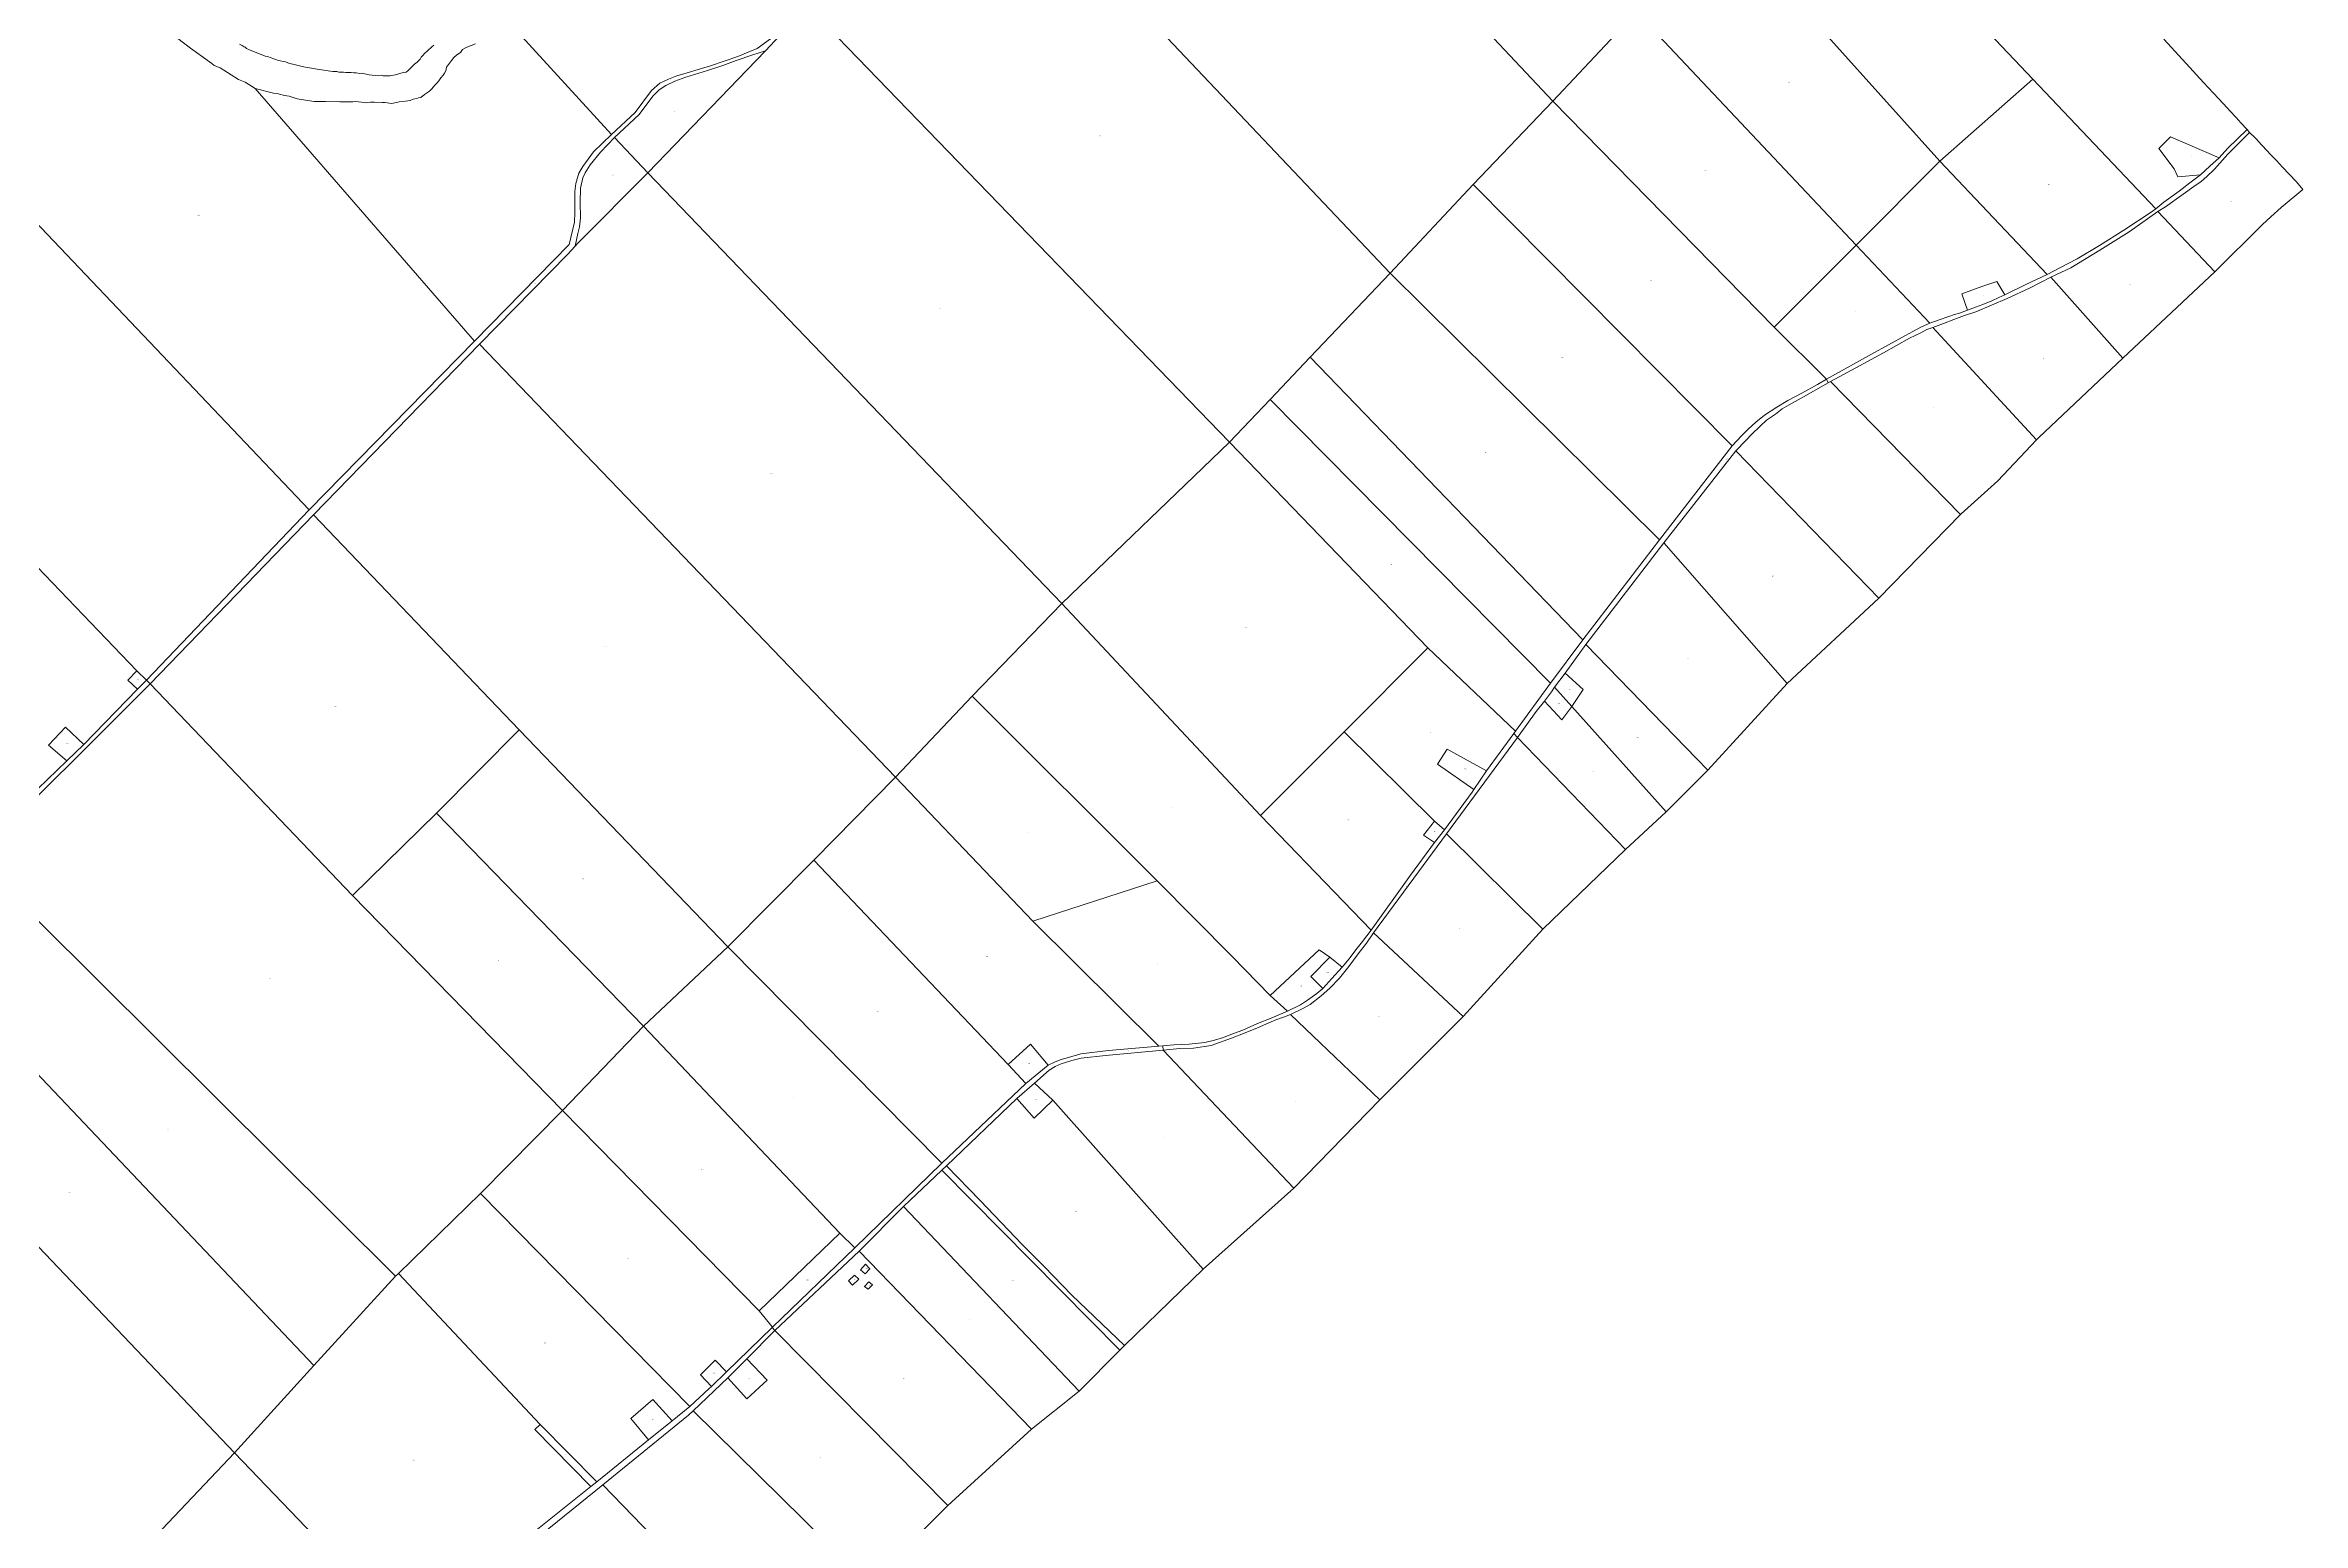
# Model space of a CAD drawing. Header units: metres. Extents: x 208626 to 229755, y 5040476 to 5064226.
# Drawn here: x 224205 to 229755, y 5048913 to 5052545 of the extents above; entities that cross this region are included whole.
import ezdxf

# ---------------------------------------------------------------- set-up
doc = ezdxf.new("R2010")
doc.units = ezdxf.units.M
doc.header["$LTSCALE"] = 0.56
doc.layers.add('6', color=7, linetype='Continuous', lineweight=13)
doc.layers.add('61', color=7, linetype='Continuous')

msp = doc.modelspace()

# ---------------------------------------------------------------- linework, layer by layer
at = {"layer": '6'}
for points in [[(226488.6432, 5053064.794), (226896.6285, 5053485.8001), (227911.6322, 5052407.8224), (227715.6424, 5052202.8187), (227511.6532, 5051984.8148)], [(226079.1058, 5052641.3276), (226246.7717, 5052813.5871), (226331.7531, 5052896.2717), (226346.2283, 5052909.8638), (226360.1795, 5052925.4094), (226488.6432, 5053064.794), (227511.6532, 5051984.8148), (227314.6635, 5051777.8111), (227216.6686, 5051673.8092), (227116.6739, 5051568.8073)], [(228333, 5052850), (228341.5835, 5052859.1144), (228346.2719, 5052864.0928), (228350.4526, 5052868.5321), (228364.8559, 5052883.8263), (228372.0817, 5052891.4991), (228385.5907, 5052905.8437), (228400.8882, 5052922.0875), (228420.2696, 5052942.6677), (228441.8745, 5052965.609), (228471.9673, 5052997.5633), (228500.7482, 5053028.1244), (228519.7268, 5053048.2769), (228527.2316, 5053056.2508), (229091.1025, 5052461.4596), (228862.6128, 5052259.8421)], [(228116.6214, 5052625.8263), (228333, 5052850), (228862.6128, 5052259.8421), (228656.6233, 5052053.8382)], [(225686.3741, 5052231.5315), (225975.6607, 5052530.7867), (226077.7516, 5052639.8805), (226079.1058, 5052641.3276), (227116.6739, 5051568.8073), (226704.6923, 5051172.8)], [(227911.6322, 5052407.8224), (228116.6214, 5052625.8263), (228656.6233, 5052053.8382), (228455.6335, 5051851.8344)], [(225605.2202, 5052317.9343), (225665.6831, 5052374.8996), (225699.248, 5052419.8124), (225714.804, 5052435.3684), (225730.781, 5052445.8867), (225752.8893, 5052456.8249), (225780.5227, 5052466.7713), (225833.349, 5052482.8489), (225871.4365, 5052494.9102), (225903.6213, 5052507.2477), (225944.9251, 5052521.7309), (225975.6607, 5052530.7867), (225686.3741, 5052231.5315)], [(223431.0944, 5052048.997), (223573.589, 5052203.8825), (223709.7287, 5052340.9046), (223720.8935, 5052352.0693), (223833.716, 5052475.9529), (224853.9733, 5051402.7264), (224454.3678, 5050984.5279), (224430.7102, 5051006.7648)], [(228862.6128, 5052259.8421), (229091.1025, 5052461.4596), (229393.1846, 5052142.6593), (229384.6033, 5052135.853), (229314.6335, 5052090.3115), (229255.1478, 5052052.8969), (229200.0208, 5052020.1842), (229159.4328, 5051998.9815), (229126.1143, 5051981.4135)], [(227715.6424, 5052202.8187), (227911.6322, 5052407.8224), (228455.6335, 5051851.8344), (228583.6338, 5051723.8372), (228561.6347, 5051710.8367), (228523.6362, 5051689.836), (228488.6375, 5051671.8353), (228462.3165, 5051655.203), (228431.3357, 5051635.2376), (228409.9934, 5051618.7145), (228391.6417, 5051600.8334), (228375.0103, 5051585.1315), (228352.1625, 5051560.1951)], [(225507.9604, 5052050.8684), (225514.7367, 5052081.9597), (225518.7086, 5052098.4049), (225521.513, 5052120.6244), (225520.3172, 5052158.0934), (225521.1589, 5052193.4462), (225527.0595, 5052218.6576), (225532.674, 5052231.4368), (225544.7611, 5052250.8424), (225570.1429, 5052282.0598), (225605.2202, 5052317.9343), (225686.3741, 5052231.5315), (225515.7948, 5052059.343)], [(229398.7203, 5052135.8903), (229417.4998, 5052148.0061), (229461.1168, 5052178.9014), (229487.1658, 5052197.6809), (229505.3395, 5052209.7968), (229519.2727, 5052222.5184), (229538.0523, 5052240.6921), (229570.595, 5052276.8566), (229623.4688, 5052330.3492), (229636.5376, 5052318.2413), (229638.3736, 5052316.2905), (229641.5784, 5052312.8855), (229645.4034, 5052308.8214), (229676.5717, 5052275.6464), (229689.7461, 5052261.5818), (229705.0402, 5052245.2544), (229721.3777, 5052227.8129), (229739, 5052209), (229754.9006, 5052190.0352), (229701.6573, 5052145.6657), (229676.5146, 5052123.481), (229655.8088, 5052104.2542), (229538.8497, 5051988.2175)], [(229400.5988, 5052290.8531), (229429.5973, 5052319.8537), (229548.9565, 5052268.5585), (229525.9364, 5052247.9616), (229502.9164, 5052226.1531), (229447.5995, 5052221.8542), (229438.5992, 5052240.8539)], [(228656.6233, 5052053.8382), (228862.6128, 5052259.8421), (229126.1143, 5051981.4135), (229074.0163, 5051957.1819), (229022.524, 5051931.1329), (229002.5329, 5051964.4514), (228965.5797, 5051951.7298), (228916.5106, 5051933.556), (228930.4438, 5051893.5738), (228911.1943, 5051886.5265), (228898.3369, 5051882.6696), (228885.0095, 5051877.8233), (228860.7778, 5051869.948), (228837.9317, 5051861.7012)], [(225272.8609, 5051809.8682), (225489.5362, 5052030.5303), (225507.9604, 5052050.8684), (225515.7948, 5052059.343), (225686.3741, 5052231.5315), (226704.6923, 5051172.8), (226483.6997, 5050944.7969), (226295.7061, 5050745.7942)], [(227511.6532, 5051984.8148), (227715.6424, 5052202.8187), (228352.1625, 5051560.1951), (228173.5152, 5051328.9633)], [(229135.2012, 5051974.7498), (229184.2703, 5051997.7699), (229255.7536, 5052040.7811), (229327.8428, 5052086.2154), (229398.7203, 5052135.8903), (229538.8497, 5051988.2175), (229312.685, 5051775.9202)], [(228455.6335, 5051851.8344), (228656.6233, 5052053.8382), (228837.9317, 5051861.7012), (228817.7667, 5051852.38), (228795.9582, 5051841.4758), (228778.3902, 5051831.7831), (228694.7911, 5051785.1372), (228583.6338, 5051723.8372)], [(227314.6635, 5051777.8111), (227511.6532, 5051984.8148), (228173.5152, 5051328.9633), (227985.3994, 5051083.1469)], [(228845.3266, 5051851.3483), (228871.6821, 5051860.8611), (228897.1253, 5051870.5538), (228923.1743, 5051880.2464), (228951.0407, 5051889.9391), (229027.9762, 5051922.046), (229084.9205, 5051948.7008), (229135.2012, 5051974.7498), (229312.685, 5051775.9202), (229105.6275, 5051580.6946), (229099.8852, 5051574.6146)], [(228916.5106, 5051933.556), (228965.5797, 5051951.7298), (229002.5329, 5051964.4514), (229022.524, 5051931.1329), (229007.9851, 5051925.075), (228990.3675, 5051916.8189), (228968.6086, 5051907.507), (228950.4349, 5051900.8433), (228930.4438, 5051893.5738)], [(228593.8996, 5051718.2399), (228655.7746, 5051752.2763), (228723.9324, 5051788.7648), (228787.9594, 5051824.5649), (228815.498, 5051838.3341), (228830.6441, 5051845.9072), (228845.3266, 5051851.3483), (229099.8852, 5051574.6146), (229005.0567, 5051474.2078), (228914.91, 5051392.785), (228913.3598, 5051391.3848)], [(224864.8944, 5051390.8952), (225272.8609, 5051809.8682), (226295.7061, 5050745.7942), (226094.7127, 5050541.7914), (225883.7196, 5050328.7884), (225370.7085, 5050861.7797)], [(227216.6686, 5051673.8092), (227314.6635, 5051777.8111), (227985.3994, 5051083.1469), (227905.3501, 5050977.0671)], [(227815.0847, 5050852.8768), (227819.2923, 5050858.6515), (227905.3501, 5050977.0671), (227985.3994, 5051083.1469), (228173.5152, 5051328.9633), (228352.1625, 5051560.1951), (228375.0103, 5051585.1315), (228391.6417, 5051600.8334), (228409.9934, 5051618.7145), (228431.3357, 5051635.2376), (228462.3165, 5051655.203), (228488.6375, 5051671.8353), (228523.6362, 5051689.836), (228561.6347, 5051710.8367), (228583.6338, 5051723.8372), (228588.4297, 5051715.1407), (228521.5243, 5051677.2338), (228492.6377, 5051660.8354), (228475.3973, 5051651.0722), (228458.6391, 5051637.8347), (228436.1549, 5051623.5337), (228421.0088, 5051608.3875), (228400.3549, 5051589.1106), (228385.8972, 5051573.2759), (228361.1125, 5051547.8028), (228184.1775, 5051321.987), (227992.7849, 5051072.075), (227941.8386, 5051001.1633), (227915.677, 5050966.7402), (227908.1551, 5050955.7012), (227890.8924, 5050932.3171), (227870.2385, 5050906.8439), (227824.8, 5050842.8169)], [(228361.1125, 5051547.8028), (228385.8972, 5051573.2759), (228400.3549, 5051589.1106), (228421.0088, 5051608.3875), (228436.1549, 5051623.5337), (228458.6391, 5051637.8347), (228475.3973, 5051651.0722), (228492.6377, 5051660.8354), (228521.5243, 5051677.2338), (228588.4297, 5051715.1407), (228593.8996, 5051718.2399), (228913.3598, 5051391.3848), (228712.8399, 5051186.1115)], [(227116.6739, 5051568.8073), (227216.6686, 5051673.8092), (227905.3501, 5050977.0671), (227819.2923, 5050858.6515), (227603.6753, 5051063.818)], [(226704.6923, 5051172.8), (227116.6739, 5051568.8073), (227603.6753, 5051063.818), (227398.6858, 5050856.8141), (227192.6963, 5050651.8102)], [(228184.1775, 5051321.987), (228361.1125, 5051547.8028), (228712.8399, 5051186.1115), (228487.605, 5050975.8923)], [(224463.5423, 5050974.9815), (224864.8944, 5051390.8952), (225370.7085, 5050861.7797), (225167.3191, 5050657.1982), (224960.7216, 5050454.7739)], [(227992.7849, 5051072.075), (228184.1775, 5051321.987), (228487.605, 5050975.8923), (228292.4015, 5050762.6699)], [(226483.6997, 5050944.7969), (226704.6923, 5051172.8), (227192.6963, 5050651.8102), (227464.6971, 5050369.8162), (227443.6686, 5050341.961), (227426.7709, 5050320.8648), (227410.3636, 5050298.9883), (227393.3127, 5050279.042), (227363.4003, 5050303.3133), (227336.6442, 5050321.1507), (227216.7074, 5050208.8113), (227122.7072, 5050304.8092), (226938.7068, 5050490.8052)], [(227941.8386, 5051001.1633), (227992.7849, 5051072.075), (228292.4015, 5050762.6699), (228190.295, 5050660.5634), (227958.0425, 5050919.7496), (227986.0983, 5050961.5215)], [(227398.6858, 5050856.8141), (227603.6753, 5051063.818), (227819.2923, 5050858.6515), (227815.0847, 5050852.8768), (227748.4563, 5050761.4312), (227651.7715, 5050814.6519), (227627.9883, 5050777.4906), (227716.939, 5050715.2957), (227712.7159, 5050709.114), (227645.1112, 5050616.3126), (227620.3265, 5050637.655)], [(224027.6065, 5050555.4274), (224163.2107, 5050693.762), (224258.717, 5050785.7625), (224300.7157, 5050825.7631), (224432.7114, 5050961.7649), (224454.3678, 5050984.5279), (224463.5423, 5050974.9815), (224033.0671, 5050546.3265)], [(224033.0671, 5050546.3265), (224463.5423, 5050974.9815), (224960.7216, 5050454.7739), (225477.0583, 5049926.6098), (225275.6601, 5049722.5987), (225073.7454, 5049525.7771), (225066.7456, 5049518.777), (224041.6313, 5050537.813)], [(224408.6348, 5050984.2911), (224430.7102, 5051006.7648), (224454.3678, 5050984.5279), (224432.7114, 5050961.7649)], [(227890.8924, 5050932.3171), (227908.1551, 5050955.7012), (227915.677, 5050966.7402), (227958.0425, 5050919.7496), (227933.4158, 5050886.7061)], [(227915.677, 5050966.7402), (227941.8386, 5051001.1633), (227986.0983, 5050961.5215), (227958.0425, 5050919.7496)], [(226295.7061, 5050745.7942), (226483.6997, 5050944.7969), (226938.7068, 5050490.8052), (226632.7136, 5050391.8)], [(227824.8, 5050842.8169), (227870.2385, 5050906.8439), (227890.8924, 5050932.3171), (227933.4158, 5050886.7061), (227958.0425, 5050919.7496), (228190.295, 5050660.5634), (228089.9482, 5050568.2641)], [(224213.7163, 5050824.7617), (224255.7149, 5050868.7623), (224300.7157, 5050825.7631), (224258.717, 5050785.7625)], [(225167.3191, 5050657.1982), (225370.7085, 5050861.7797), (225883.7196, 5050328.7884), (225675.7154, 5050133.2388)], [(227192.6963, 5050651.8102), (227398.6858, 5050856.8141), (227620.3265, 5050637.655), (227593.13, 5050602.8981), (227620.4425, 5050585.3132), (227561.5689, 5050505.2066), (227464.6971, 5050369.8162)], [(227627.9883, 5050777.4906), (227651.7715, 5050814.6519), (227748.4563, 5050761.4312), (227716.939, 5050715.2957)], [(227649.9304, 5050606.6741), (227824.8, 5050842.8169), (228089.9482, 5050568.2641), (227886.9787, 5050372.2628)], [(226094.7127, 5050541.7914), (226295.7061, 5050745.7942), (226632.7136, 5050391.8), (226943.2356, 5050084.4054), (226819.4188, 5050073.4175), (226751.1407, 5050065.935), (226720.722, 5050056.8018), (226702.5939, 5050051.9123), (226688.1168, 5050046.1215), (226671.066, 5050037.7569), (226627.679, 5050089.3179), (226572.7233, 5050039.7995)], [(224960.7216, 5050454.7739), (225167.3191, 5050657.1982), (225675.7154, 5050133.2388), (225477.0583, 5049926.6098)], [(227593.13, 5050602.8981), (227620.3265, 5050637.655), (227645.1112, 5050616.3126), (227620.4425, 5050585.3132)], [(227470.8457, 5050362.6875), (227580.8717, 5050512.606), (227649.9304, 5050606.6741), (227886.9787, 5050372.2628), (227691.0947, 5050157.6796)], [(223943.4915, 5050452.3604), (224024.4688, 5050537.3068), (224033.4868, 5050528.7635), (224041.6313, 5050537.813), (225066.7456, 5049518.777), (224865.7525, 5049299.7742), (224062.7348, 5050145.7605), (224155.7317, 5050243.7618), (224031.7292, 5050366.7597)], [(225883.7196, 5050328.7884), (226094.7127, 5050541.7914), (226572.7233, 5050039.7995), (226615.7243, 5049992.8002), (226409.7307, 5049796.7973)], [(226632.7136, 5050391.8), (226938.7068, 5050490.8052), (227122.7072, 5050304.8092), (227216.7074, 5050208.8113), (227258.8365, 5050170.3029), (227219.2148, 5050153.182), (227185.0264, 5050139.8039), (227149.3516, 5050123.453), (227119.6227, 5050113.0478), (227101.7853, 5050105.6156), (227079.9638, 5050099.2042), (227055.7053, 5050093.724), (227017.0577, 5050089.2646), (226979.8964, 5050087.7782), (226952.5746, 5050085.2645), (226943.2356, 5050084.4054)], [(227266.5576, 5050161.9383), (227295.5118, 5050176.4154), (227314.8147, 5050186.7103), (227341.5169, 5050207.9433), (227362.75, 5050226.9244), (227386.8785, 5050252.0181), (227409.7201, 5050280.0072), (227432.8835, 5050311.5351), (227453.4732, 5050337.5939), (227470.8457, 5050362.6875), (227691.0947, 5050157.6796), (227485.8025, 5049952.3874)], [(225675.7154, 5050133.2388), (225883.7196, 5050328.7884), (226409.7307, 5049796.7973), (226195.7375, 5049588.7943), (226158.7367, 5049624.7937)], [(227216.7074, 5050208.8113), (227336.6442, 5050321.1507), (227363.4003, 5050303.3133), (227316.7037, 5050255.8133), (227346.3426, 5050226.6027), (227330.9003, 5050214.0559), (227308.0587, 5050197.6485), (227291.3296, 5050186.3885), (227258.8365, 5050170.3029)], [(227316.7037, 5050255.8133), (227363.4003, 5050303.3133), (227393.3127, 5050279.042), (227368.2191, 5050250.4095), (227346.3426, 5050226.6027)], [(223658.7371, 5050147.7542), (223754.6659, 5050244.8597), (223879.7366, 5050115.7577), (223961.1695, 5050041.2234), (224062.7348, 5050145.7605), (224865.7525, 5049299.7742), (224670.7592, 5049084.7716)], [(223246.3038, 5049733.8055), (223420.2937, 5049899.6076), (223543.1479, 5050026.8154), (223658.7371, 5050147.7542), (224670.7592, 5049084.7716), (224286.0008, 5048678.0242), (223517.7552, 5049479.7532)], [(225477.0583, 5049926.6098), (225675.7154, 5050133.2388), (226158.7367, 5049624.7937), (225960.6318, 5049433.7763)], [(226953.5304, 5050074.4323), (226994.7098, 5050078.6145), (227028.168, 5050079.5797), (227071.2776, 5050086.3357), (227121.7866, 5050104.0299), (227154.9231, 5050116.8984), (227185.1641, 5050129.1235), (227205.4321, 5050138.4532), (227230.5257, 5050149.0698), (227252.0805, 5050156.4692), (227266.5576, 5050161.9383), (227485.8025, 5049952.3874), (227274.6448, 5049735.3642)], [(225992.349, 5049392.4885), (225993.5559, 5049393.65), (226195.7375, 5049588.7943), (226409.7307, 5049796.7973), (226615.7243, 5049992.8002), (226671.066, 5050037.7569), (226688.1168, 5050046.1215), (226702.5939, 5050051.9123), (226720.722, 5050056.8018), (226751.1407, 5050065.935), (226819.4188, 5050073.4175), (226943.2356, 5050084.4054), (226952.5746, 5050085.2645), (226953.5304, 5050074.4323), (226811.3331, 5050061.8854), (226752.076, 5050054.7112), (226728.6527, 5050049.3386), (226702.7226, 5050040.8015), (226687.7228, 5050034.8013), (226672.9963, 5050025.2101), (226637.0321, 5049993.9156), (226594.0076, 5049955.5677), (226421.0026, 5049790.2457), (226409.6725, 5049779.4956), (226315.2834, 5049689.9379), (226205.8514, 5049580.5059), (225998.825, 5049385.6094)], [(226572.7233, 5050039.7995), (226627.679, 5050089.3179), (226671.066, 5050037.7569), (226615.7243, 5049992.8002)], [(226637.0321, 5049993.9156), (226672.9963, 5050025.2101), (226687.7228, 5050034.8013), (226702.7226, 5050040.8015), (226728.6527, 5050049.3386), (226752.076, 5050054.7112), (226811.3331, 5050061.8854), (226953.5304, 5050074.4323), (227274.6448, 5049735.3642), (227051.7561, 5049535.9375), (226681.9273, 5049951.8264)], [(226594.0076, 5049955.5677), (226637.0321, 5049993.9156), (226681.9273, 5049951.8264), (226636.0968, 5049907.8665)], [(225275.6601, 5049722.5987), (225477.0583, 5049926.6098), (225960.6318, 5049433.7763), (225993.5559, 5049393.65), (225992.349, 5049392.4885), (225879.7577, 5049284.1278), (225852.3648, 5049312.5743), (225816.5433, 5049276.7528), (225842.9844, 5049247.987), (225837.7486, 5049242.7893), (225789.6124, 5049198.8502)], [(226421.0026, 5049790.2457), (226594.0076, 5049955.5677), (226636.0968, 5049907.8665), (226681.9273, 5049951.8264), (227051.7561, 5049535.9375), (226858.1949, 5049348.2418), (226729.2348, 5049472.3053), (226661.2781, 5049542.6891), (226607.8835, 5049596.0836), (226503.5214, 5049705.2998)], [(226315.2834, 5049689.9379), (226409.6725, 5049779.4956), (226847.3457, 5049337.3926), (226746.7506, 5049236.7974)], [(226409.6725, 5049779.4956), (226421.0026, 5049790.2457), (226503.5214, 5049705.2998), (226607.8835, 5049596.0836), (226661.2781, 5049542.6891), (226729.2348, 5049472.3053), (226858.1949, 5049348.2418), (226847.3457, 5049337.3926)], [(225073.7454, 5049525.7771), (225275.6601, 5049722.5987), (225789.6124, 5049198.8502), (225746.2288, 5049163.5604), (225698.9616, 5049215.918), (225644.6681, 5049169.062), (225688.2939, 5049116.4342), (225561.5787, 5049013.3596), (225421.7532, 5049154.783)], [(226205.8514, 5049580.5059), (226315.2834, 5049689.9379), (226746.7506, 5049236.7974), (226629.4407, 5049142.9496)], [(225960.6318, 5049433.7763), (226158.7367, 5049624.7937), (226195.7375, 5049588.7943), (225993.5559, 5049393.65)], [(225998.825, 5049385.6094), (226205.8514, 5049580.5059), (226629.4407, 5049142.9496), (226424.1485, 5048955.2538), (226222.4241, 5049159.0876)], [(224670.7592, 5049084.7716), (224865.7525, 5049299.7742), (225066.7456, 5049518.777), (225073.7454, 5049525.7771), (225421.7532, 5049154.783), (225408.7536, 5049141.7828), (225546.8287, 5049001.7703), (225403.5427, 5048886.9308), (225100.1137, 5048637.7608)], [(226179.7397, 5049507.7942), (226194.7393, 5049521.7944), (226205.7395, 5049511.7946), (226189.7399, 5049496.7943)], [(226209.7388, 5049534.7946), (226221.7384, 5049548.7948), (226232.7386, 5049536.7949), (226220.739, 5049524.7948)], [(226219.7399, 5049493.7948), (226229.7395, 5049504.7949), (226238.7397, 5049497.7951), (226228.74, 5049486.7949)], [(225100.1137, 5048637.7608), (225403.5427, 5048886.9308), (225546.8287, 5049001.7703), (225561.5787, 5049013.3596), (225688.2939, 5049116.4342), (225746.2288, 5049163.5604), (225789.6124, 5049198.8502), (225837.7486, 5049242.7893), (225842.9844, 5049247.987), (225879.7577, 5049284.1278), (225992.349, 5049392.4885), (225998.825, 5049385.6094), (225930.2839, 5049315.5776), (225883.144, 5049269.186), (225797.8335, 5049187.9372), (225786.7506, 5049177.7886), (225576.3287, 5049006.5114), (225109.349, 5048628.7038), (225108.2693, 5048627.8292)], [(225797.8335, 5049187.9372), (225883.144, 5049269.186), (225929.8024, 5049217.226), (225980.3739, 5049263.0564), (225930.2839, 5049315.5776), (225998.825, 5049385.6094), (226222.4241, 5049159.0876), (226424.1485, 5048955.2538), (226230.5873, 5048761.6926)], [(225816.5433, 5049276.7528), (225852.3648, 5049312.5743), (225879.7577, 5049284.1278), (225842.9844, 5049247.987)], [(225883.144, 5049269.186), (225930.2839, 5049315.5776), (225980.3739, 5049263.0564), (225929.8024, 5049217.226)], [(225576.3287, 5049006.5114), (225786.7506, 5049177.7886), (225797.8335, 5049187.9372), (226230.5873, 5048761.6926), (226016.2815, 5048551.2864)], [(225644.6681, 5049169.062), (225698.9616, 5049215.918), (225746.2288, 5049163.5604), (225688.2939, 5049116.4342)], [(225408.7536, 5049141.7828), (225421.7532, 5049154.783), (225561.5787, 5049013.3596), (225546.8287, 5049001.7703)], [(224286.0008, 5048678.0242), (224670.7592, 5049084.7716), (225100.1137, 5048637.7608), (225030.0511, 5048579.2875), (224978.9668, 5048536.7865), (224954.3421, 5048521.0042), (224928.1722, 5048504.8996), (224902.0022, 5048492.8212), (224869.7929, 5048477.7231), (224839.0713, 5048461.4374), (224785.8035, 5048438.0428), (224738.2847, 5048420.1647), (224712.6118, 5048413.0741), (224656.4069, 5048404.2458), (224643.3219, 5048473.6969), (224525.5569, 5048424.3766)], [(225109.349, 5048628.7038), (225576.3287, 5049006.5114), (226016.2815, 5048551.2864), (225594.9977, 5048118.4921), (225380.775, 5048338.7836), (225154.1248, 5048580.827)]]:
    msp.add_lwpolyline(points, close=True, dxfattribs=at)
for points in [[(228116.6214, 5052625.8263), (227911.6322, 5052407.8224), (226896.6285, 5053485.8001)], [(225508.4881, 5053196.1044), (225510.0054, 5053200.4035), (225510.0054, 5053207.9902), (225511.0169, 5053214.8182), (225513.0401, 5053219.6231), (225515.3161, 5053228.4742), (225518.6036, 5053235.0493), (226069.9187, 5052648.218), (225988.6598, 5052560.7868), (225955.6606, 5052536.7863), (225933.661, 5052527.786), (225907.9126, 5052516.9031), (225874.6912, 5052505.8168), (225840.861, 5052494.3738), (225810.8219, 5052485.2548), (225783.397, 5052476.978), (225758.2534, 5052469.6988), (225737.3333, 5052461.6526), (225716.4132, 5052451.4608), (225695.7037, 5052433.9285), (225655.7986, 5052379.5815), (225597.6467, 5052325.5078), (225367.6289, 5052576.5264)], [(229413.5091, 5052559.5114), (229467.7675, 5052500.2326), (229511, 5052453), (229547.2098, 5052414.0574), (229559.0359, 5052401.3388), (229577.5795, 5052381.3956), (229598.953, 5052358.409), (229600.2886, 5052356.9726), (229601.9952, 5052355.1372), (229618.439, 5052337.4711), (229593.1792, 5052313.9928), (229570.1592, 5052291.5786), (229548.9565, 5052268.5585), (229429.5973, 5052319.8537), (229400.5988, 5052290.8531), (229438.5992, 5052240.8539), (229447.5995, 5052221.8542), (229502.9164, 5052226.1531), (229477.4732, 5052206.7678), (229450.8183, 5052186.1709), (229413.602, 5052158.8536), (229393.1846, 5052142.6593), (229091.1025, 5052461.4596), (228527.2316, 5053056.2508)], [(226077.7516, 5052639.8805), (225975.6607, 5052530.7867), (225944.9251, 5052521.7309), (225903.6213, 5052507.2477), (225871.4365, 5052494.9102), (225833.349, 5052482.8489), (225780.5227, 5052466.7713), (225752.8893, 5052456.8249), (225730.781, 5052445.8867), (225714.804, 5052435.3684), (225699.248, 5052419.8124), (225665.6831, 5052374.8996), (225605.2202, 5052317.9343), (225570.1429, 5052282.0598)], [(225367.6289, 5052576.5264), (225597.6467, 5052325.5078), (225553.4015, 5052282.857), (225527.0935, 5052246.9824), (225517.527, 5052230.241), (225509.5011, 5052204.9369), (225507.6727, 5052185.7798), (225507.5618, 5052132.9812), (225506.7646, 5052109.8621), (225493.7607, 5052055.0322), (225260.9796, 5051817.789), (224721.4976, 5052438.9548)], [(224531.5663, 5052561.2163), (224562.1829, 5052538.1464), (224615.1791, 5052500.2061), (224620.9573, 5052495.4477), (224635.9124, 5052488.9898), (224680.5296, 5052460.5768), (224696.7145, 5052454.1282), (224721.4976, 5052438.9548), (225260.9796, 5051817.789), (224853.9733, 5051402.7264), (223833.716, 5052475.9529)], [(224454.3678, 5050984.5279), (224853.9733, 5051402.7264), (225260.9796, 5051817.789), (225493.7607, 5052055.0322), (225506.7646, 5052109.8621), (225507.5618, 5052132.9812), (225507.6727, 5052185.7798), (225509.5011, 5052204.9369), (225517.527, 5052230.241), (225527.0935, 5052246.9824), (225553.4015, 5052282.857), (225597.6467, 5052325.5078), (225655.7986, 5052379.5815), (225695.7037, 5052433.9285), (225716.4132, 5052451.4608), (225737.3333, 5052461.6526), (225758.2534, 5052469.6988), (225783.397, 5052476.978), (225810.8219, 5052485.2548), (225840.861, 5052494.3738), (225874.6912, 5052505.8168), (225907.9126, 5052516.9031), (225933.661, 5052527.786), (225955.6606, 5052536.7863), (225988.6598, 5052560.7868)], [(225031.3724, 5052471.1242), (225016.5718, 5052470.7209), (225001.9141, 5052472.1867), (224984.0315, 5052476.2146), (224978.6018, 5052475.7056), (224969.6087, 5052476.8934), (224964.0092, 5052477.063), (224957.9007, 5052478.0811), (224944.1531, 5052477.8962), (224938.8965, 5052479.0992), (224927.1886, 5052479.0992), (224922.6072, 5052480.1173), (224912.2419, 5052480.1035), (224878.4903, 5052485.5471), (224845.0632, 5052491.3162), (224826.7377, 5052494.8795), (224818.5931, 5052497.4247), (224805.867, 5052500.1396), (224796.3649, 5052504.2119), (224778.7182, 5052507.4358), (224761.0714, 5052513.8837), (224751.9087, 5052517.1076), (224745.9698, 5052518.1257), (224707.9614, 5052533.397), (224699.9864, 5052537.1299), (224697.1019, 5052540.0145), (224694.7263, 5052541.0326), (224689.6359, 5052544.2565), (224682.679, 5052547.3108)], [(225160.3295, 5052545.3594), (225154.8998, 5052540.0993), (225146.2925, 5052532.2833), (225136.7439, 5052523.9797), (225134.4784, 5052520.5514), (225129.9567, 5052516.0047), (225126.9025, 5052511.084), (225119.4365, 5052503.618), (225113.328, 5052498.6973), (225100.602, 5052486.4803), (225096.869, 5052482.0686), (225092.627, 5052478.8447), (225085.5004, 5052477.6569), (225066.6659, 5052472.0575), (225052.9218, 5052469.9365), (225036.1234, 5052469.9365), (225031.3724, 5052471.1242)], [(225190.1008, 5052481.8195), (225192.124, 5052490.9235), (225196.9288, 5052497.4986), (225204.0097, 5052507.1084), (225209.8262, 5052514.4422), (225216.6542, 5052520.2586), (225222.4706, 5052524.5578), (225226.264, 5052527.3395), (225231.0689, 5052534.6733), (225241.4373, 5052540.2369), (225263.4386, 5052548.0764)], [(224721.4976, 5052438.9548), (224766.6579, 5052427.4807), (224775.4525, 5052426.0149), (224781.3156, 5052424.5492), (224793.7747, 5052421.6176), (224804.768, 5052419.419), (224824.5559, 5052413.5559), (224850.2068, 5052409.1586), (224866.3303, 5052406.9599), (224894.18, 5052406.227), (224929.3585, 5052405.4941), (224954.1599, 5052405.8844), (224961.7421, 5052405.6999), (224968.3172, 5052406.7115), (224982.8591, 5052404.7613), (224990.0558, 5052403.895), (224996.3879, 5052403.6768), (225004.8457, 5052404.7613), (225014.8488, 5052405.0677), (225034.0683, 5052404.0562), (225040.6435, 5052404.0562), (225057.0812, 5052401.5273), (225075.2893, 5052405.6999), (225090.9684, 5052407.2173), (225102.6013, 5052409.4933), (225109.935, 5052412.0222), (225119.039, 5052413.7924), (225122.8324, 5052415.8155), (225128.378, 5052416.8446), (225138.0057, 5052423.6551), (225145.1692, 5052428.5948), (225150.3973, 5052432.2533), (225154.9493, 5052436.5524), (225163.8004, 5052447.9324), (225168.3524, 5052451.7257), (225172.9044, 5052457.7951), (225178.2151, 5052464.6231), (225183.5257, 5052471.4511), (225186.8133, 5052476.256), (225190.1008, 5052481.8195)], [(228583.6338, 5051723.8372), (228694.7911, 5051785.1372), (228778.3902, 5051831.7831), (228795.9582, 5051841.4758), (228817.7667, 5051852.38), (228837.9317, 5051861.7012), (228860.7778, 5051869.948), (228885.0095, 5051877.8233), (228898.3369, 5051882.6696), (228911.1943, 5051886.5265), (228930.4438, 5051893.5738), (228950.4349, 5051900.8433), (228968.6086, 5051907.507), (228990.3675, 5051916.8189), (229007.9851, 5051925.075), (229022.524, 5051931.1329), (229074.0163, 5051957.1819), (229126.1143, 5051981.4135), (229159.4328, 5051998.9815), (229200.0208, 5052020.1842), (229255.1478, 5052052.8969), (229314.6335, 5052090.3115), (229384.6033, 5052135.853), (229393.1846, 5052142.6593), (229413.602, 5052158.8536), (229450.8183, 5052186.1709), (229477.4732, 5052206.7678), (229502.9164, 5052226.1531), (229525.9364, 5052247.9616), (229548.9565, 5052268.5585), (229570.1592, 5052291.5786), (229593.1792, 5052313.9928), (229618.439, 5052337.4711), (229623.4688, 5052330.3492), (229570.595, 5052276.8566), (229538.0523, 5052240.6921), (229519.2727, 5052222.5184), (229505.3395, 5052209.7968), (229487.1658, 5052197.6809), (229461.1168, 5052178.9014)], [(225570.1429, 5052282.0598), (225544.7611, 5052250.8424), (225532.674, 5052231.4368), (225527.0595, 5052218.6576), (225521.1589, 5052193.4462), (225520.3172, 5052158.0934), (225521.513, 5052120.6244), (225518.7086, 5052098.4049), (225514.7367, 5052081.9597), (225507.9604, 5052050.8684), (225489.5362, 5052030.5303), (225272.8609, 5051809.8682), (224864.8944, 5051390.8952), (224463.5423, 5050974.9815), (224454.3678, 5050984.5279)], [(229461.1168, 5052178.9014), (229417.4998, 5052148.0061), (229398.7203, 5052135.8903), (229327.8428, 5052086.2154), (229255.7536, 5052040.7811), (229184.2703, 5051997.7699), (229135.2012, 5051974.7498), (229084.9205, 5051948.7008), (229027.9762, 5051922.046), (228951.0407, 5051889.9391), (228923.1743, 5051880.2464), (228897.1253, 5051870.5538), (228871.6821, 5051860.8611), (228845.3266, 5051851.3483), (228830.6441, 5051845.9072), (228815.498, 5051838.3341), (228787.9594, 5051824.5649), (228723.9324, 5051788.7648), (228655.7746, 5051752.2763), (228593.8996, 5051718.2399), (228588.4297, 5051715.1407), (228583.6338, 5051723.8372)], [(223431.0944, 5052048.997), (224430.7102, 5051006.7648), (224408.6348, 5050984.2911), (224432.7114, 5050961.7649), (224300.7157, 5050825.7631), (224255.7149, 5050868.7623), (224213.7163, 5050824.7617), (224258.717, 5050785.7625), (224163.2107, 5050693.762)], [(226952.5746, 5050085.2645), (226979.8964, 5050087.7782), (227017.0577, 5050089.2646), (227055.7053, 5050093.724), (227079.9638, 5050099.2042), (227101.7853, 5050105.6156), (227119.6227, 5050113.0478), (227149.3516, 5050123.453), (227185.0264, 5050139.8039), (227219.2148, 5050153.182), (227258.8365, 5050170.3029), (227291.3296, 5050186.3885), (227308.0587, 5050197.6485), (227330.9003, 5050214.0559), (227346.3426, 5050226.6027), (227368.2191, 5050250.4095), (227393.3127, 5050279.042), (227410.3636, 5050298.9883), (227426.7709, 5050320.8648), (227443.6686, 5050341.961), (227464.6971, 5050369.8162), (227561.5689, 5050505.2066), (227620.4425, 5050585.3132), (227645.1112, 5050616.3126), (227712.7159, 5050709.114), (227716.939, 5050715.2957), (227748.4563, 5050761.4312), (227815.0847, 5050852.8768), (227824.8, 5050842.8169), (227649.9304, 5050606.6741), (227580.8717, 5050512.606), (227470.8457, 5050362.6875), (227453.4732, 5050337.5939), (227432.8835, 5050311.5351), (227409.7201, 5050280.0072), (227386.8785, 5050252.0181), (227362.75, 5050226.9244), (227341.5169, 5050207.9433), (227314.8147, 5050186.7103), (227295.5118, 5050176.4154)], [(227295.5118, 5050176.4154), (227266.5576, 5050161.9383), (227252.0805, 5050156.4692), (227230.5257, 5050149.0698), (227205.4321, 5050138.4532), (227185.1641, 5050129.1235), (227154.9231, 5050116.8984), (227121.7866, 5050104.0299), (227071.2776, 5050086.3357), (227028.168, 5050079.5797), (226994.7098, 5050078.6145), (226953.5304, 5050074.4323), (226952.5746, 5050085.2645)]]:
    msp.add_lwpolyline(points, dxfattribs=at)

# ---------------------------------------------------------------- texts
at = {"layer": '61'}
for s, width, p in [('2910', 1.1, (228489.6094, 5052453)), ('4434', 1.2, (225750.6875, 5052381)), ('4029', 1.2, (226795.375, 5052321)), ('2909', 1.2, (228284.125, 5052237.75)), ('2913', 1.1, (229479.7031, 5052271)), ('3102', 1.1, (225220.1328, 5052197)), ('3103', 1.1, (225597.1719, 5052225.5)), ('3802', 1.2, (229127.9063, 5052202.5)), ('2858', 1.2, (224580.4688, 5052125.5)), ('3156', 1.1, (229575.7109, 5052159.5)), ('2905', 1.2, (228857.2891, 5052061)), ('4825', 1.2, (229225.9372, 5052028.595)), ('2853', 1.2, (225408.6719, 5051958.25)), ('2908', 1.2, (228149.6406, 5051964.5)), ('3760', 1.2, (229328.2188, 5051956)), ('2907', 1.2, (228967.7656, 5051929)), ('2848', 1.2, (226401.5313, 5051898)), ('3144', 1.1, (228652.3906, 5051889)), ('2900', 1.2, (227931.9063, 5051776.5)), ('3146', 1.1, (229113.6094, 5051774.5)), ('2904', 1.2, (228846.8906, 5051654.5)), ('3130', 1.05, (227744.0938, 5051543.75)), ('4824', 1.2, (228335.2173, 5051527.024)), ('2847', 1.2, (225988.7813, 5051491)), ('2903', 1.2, (228637.2344, 5051469)), ('3129', 1.1, (227601.0313, 5051383)), ('3128', 1.1, (227511.0156, 5051268)), ('2902', 1.2, (228448.5156, 5051239.25)), ('2846', 1.2, (225580.2969, 5051067)), ('2893', 1.2, (227154.1875, 5051111.5)), ('2899', 1.2, (228240.1875, 5051037.25)), ('2827', 1.2, (224431.3906, 5050984.5)), ('2896', 1.2, (227950.8906, 5050960.25)), ('2845', 1.2, (224917.125, 5050918.5)), ('2895', 1.2, (227924.4688, 5050926.75)), ('2892', 1.2, (227608.9844, 5050854)), ('2844', 1.2, (224257.625, 5050827.5)), ('2898', 1.2, (228117.125, 5050842.75)), ('3978', 1.2, (224245.3516, 5050765.5)), ('2894', 1.2, (227693.9531, 5050765)), ('2897', 1.2, (228007.5469, 5050759)), ('3546', 1.2, (227406.5625, 5050639.5)), ('3106', 1.1, (226617.2031, 5050609.75)), ('2891', 1.1, (227619.125, 5050611)), ('3122', 1.1, (227869.9375, 5050592.5)), ('2841', 1.1, (225525.5156, 5050494.5)), ('4823', 1.2, (227548.0915, 5050476.0008)), ('3498', 1.2, (227678.9063, 5050373.5)), ('2842', 1.2, (225318.2188, 5050295.25)), ('2883', 1.2, (226518.9688, 5050303.75)), ('2843', 1.2, (224755.0625, 5050249.25)), ('2884', 1.2, (226938.7578, 5050287.5)), ('2889', 1.2, (227355.0156, 5050265.5)), ('2888', 1.2, (227290.0469, 5050231.75)), ('3837', 1.2, (226249.7188, 5050168.75)), ('2887', 1.2, (227481.0547, 5050157.5)), ('4512', 1.1, (226866.6641, 5050072)), ('2885', 1.2, (226621.2031, 5050041)), ('2881', 1.1, (226042.7188, 5049957.5)), ('2879', 1.2, (226637.9688, 5049951.25)), ('3107', 1.1, (227277.4141, 5049948.5)), ('2824', 1.2, (224505.125, 5049878.25)), ('2880', 1.2, (226955.8438, 5049858)), ('2840', 1.2, (225817.8906, 5049781.25)), ('2823', 1.2, (224262.25, 5049724.75)), ('2878', 1.2, (226736.375, 5049678)), ('2836', 1.2, (225634.6094, 5049561.5)), ('2874', 1.2, (226221.2344, 5049536.75)), ('4514', 1.1, (226633.9375, 5049561.5)), ('2839', 1.2, (226076.0859, 5049509)), ('2873', 1.2, (226192.2109, 5049509.5)), ('3092', 1.2, (226229.2344, 5049495.75)), ('2877', 1.2, (226581.3125, 5049508.25)), ('2876', 1.2, (226476.2969, 5049411)), ('3257', 1.2, (225431.6719, 5049354)), ('2837', 1.2, (225847.9609, 5049280.5)), ('2838', 1.2, (225931.7656, 5049266.5)), ('2872', 1.2, (226314.1406, 5049267.5)), ('3798', 1.2, (225695.4688, 5049166)), ('2833', 1.2, (225484.3828, 5049078.5)), ('3502', 1.2, (226110.4141, 5049073.5)), ('2831', 1.1, (225108.7969, 5049066.75))]:
    msp.add_text(s, height=1.4, dxfattribs=dict(at, width=width)).set_placement(p)
msp.add_text('3113', height=1.4, dxfattribs=at).set_placement((226974.2031, 5050670))

doc.saveas('drawing.dxf')
